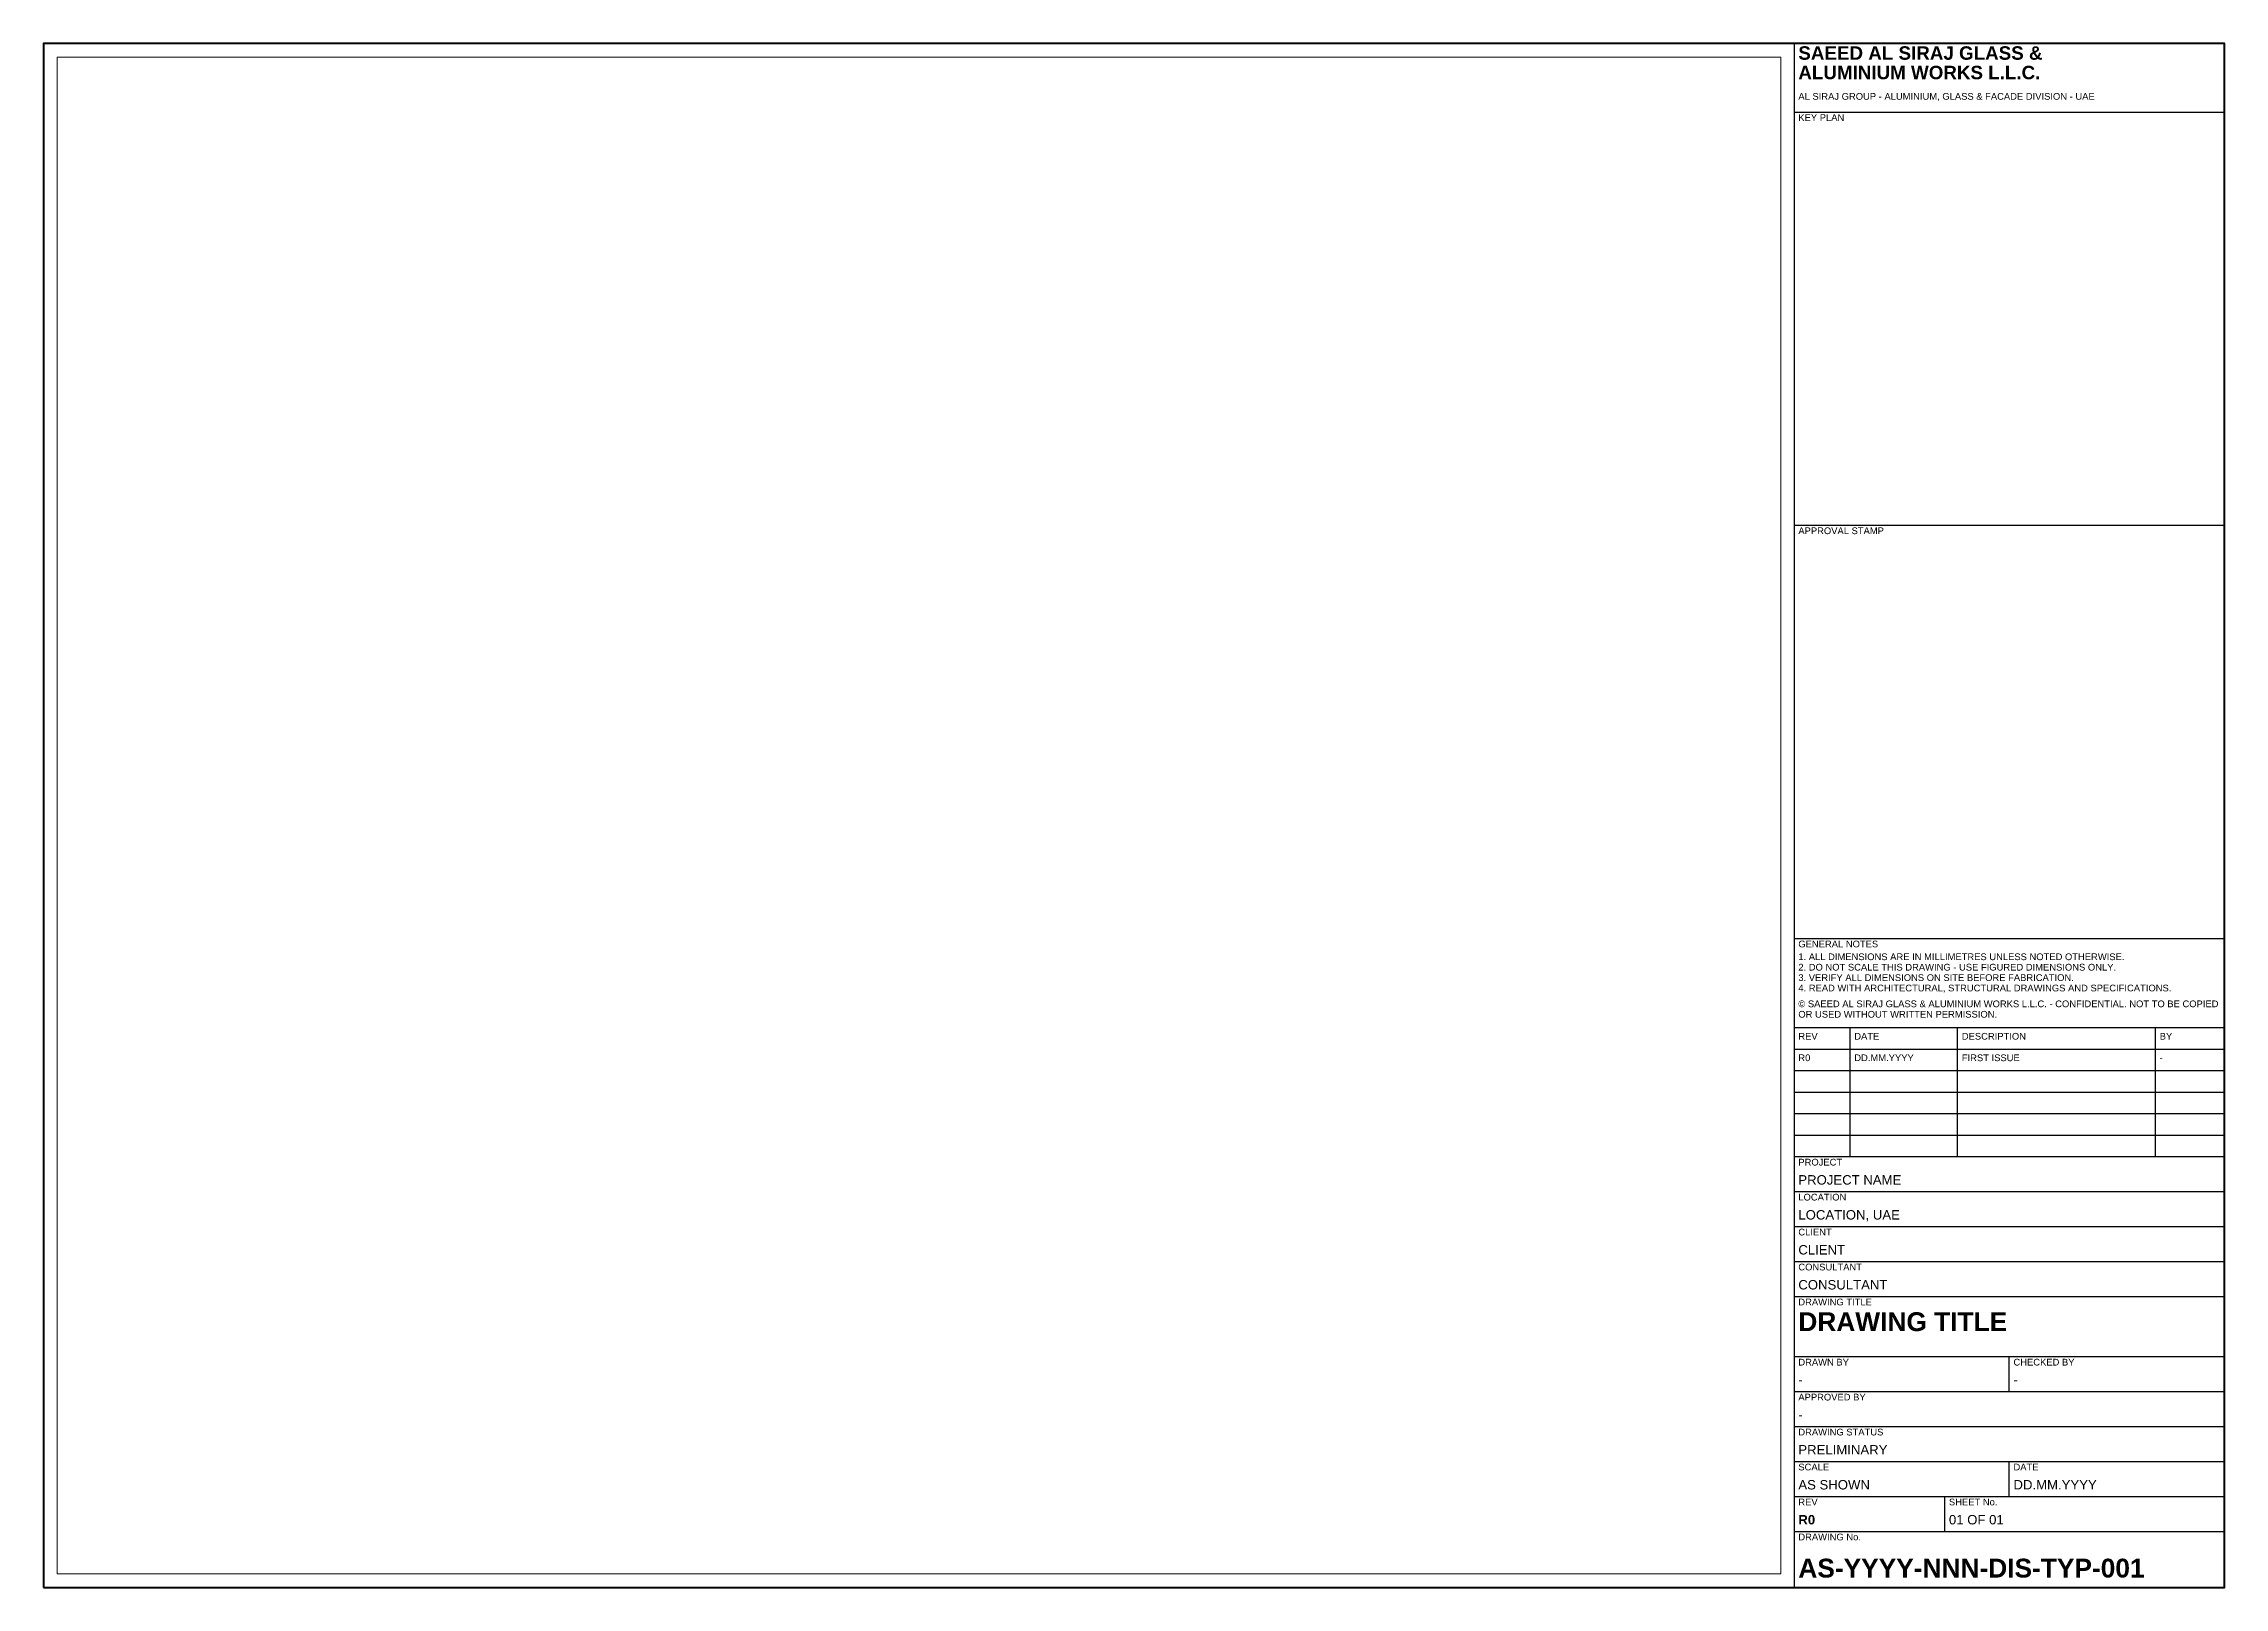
# Paper-space layout 'A1-LANDSCAPE' of a CAD drawing. Header units: millimetres. Extents: x 20 to 831, y 10 to 584.
import ezdxf
from ezdxf.enums import TextEntityAlignment as Align

# ---------------------------------------------------------------- set-up
doc = ezdxf.new("R2010")
doc.units = ezdxf.units.MM
doc.layers.add('ASG-BORDER', color=7, linetype='Continuous', lineweight=50)
doc.layers.add('ASG-TITLEBLOCK', color=7, linetype='Continuous', lineweight=25)
doc.layers.add('ASG-VIEWPORT', color=6, linetype='Continuous', lineweight=0, plot=False)
doc.styles.add('ASG-TEXT-HEADING', font='arialbd.ttf')
doc.styles.add('ASG-TEXT-SHEET', font='arial.ttf')
doc.styles.add('ASG-TEXT-TITLE', font='arialbd.ttf')

# ---------------------------------------------------------------- blocks, each defined once
blk = doc.blocks.new('ASG-TB-A1-L')
for p, q in [((-160, 548.569), (0, 548.569)), ((-160, 394.925), (0, 394.925)), ((-160, 241.28), (0, 241.28)), ((-160, 208.16), (0, 208.16)), ((-139.2, 160.16), (-139.2, 208.16)), ((-99.2, 160.16), (-99.2, 208.16)), ((-25.6, 160.16), (-25.6, 208.16)), ((-160, 200.16), (0, 200.16)), ((-160, 192.16), (0, 192.16)), ((-160, 184.16), (0, 184.16)), ((-160, 176.16), (0, 176.16)), ((-160, 168.16), (0, 168.16)), ((-160, 160.16), (0, 160.16)), ((-160, 147.16), (0, 147.16)), ((-160, 134.16), (0, 134.16)), ((-160, 121.16), (0, 121.16)), ((-160, 108.16), (0, 108.16)), ((-160, 85.8), (0, 85.8)), ((-80, 72.8), (-80, 85.8)), ((-160, 72.8), (0, 72.8)), ((-160, 59.8), (0, 59.8)), ((-160, 46.8), (0, 46.8)), ((-80, 33.8), (-80, 46.8)), ((-160, 33.8), (0, 33.8)), ((-104, 20.8), (-104, 33.8)), ((-160, 20.8), (0, 20.8))]:
    blk.add_line(p, q)
blk.add_lwpolyline([(-160, 0), (0, 0), (0, 574), (-160, 574)], close=True)
for s, height, style, p in [('SAEED AL SIRAJ GLASS &', 5, 'ASG-TEXT-HEADING', (-158.44, 566.504)), ('ALUMINIUM WORKS L.L.C.', 5, 'ASG-TEXT-HEADING', (-158.44, 559.254)), ('AL SIRAJ GROUP - ALUMINIUM, GLASS & FACADE DIVISION - UAE', 2.5, 'ASG-TEXT-SHEET', (-158.44, 552.379)), ('KEY PLAN', 2.5, 'ASG-TEXT-SHEET', (-158.44, 544.509)), ('APPROVAL STAMP', 2.5, 'ASG-TEXT-SHEET', (-158.44, 390.865)), ('GENERAL NOTES', 2.5, 'ASG-TEXT-SHEET', (-158.44, 237.22)), ('1. ALL DIMENSIONS ARE IN MILLIMETRES UNLESS NOTED OTHERWISE.', 2.5, 'ASG-TEXT-SHEET', (-158.44, 232.47)), ('3. VERIFY ALL DIMENSIONS ON SITE BEFORE FABRICATION.', 2.5, 'ASG-TEXT-SHEET', (-158.44, 224.72)), ('2. DO NOT SCALE THIS DRAWING - USE FIGURED DIMENSIONS ONLY.', 2.5, 'ASG-TEXT-SHEET', (-158.44, 228.595)), ('4. READ WITH ARCHITECTURAL, STRUCTURAL DRAWINGS AND SPECIFICATIONS.', 2.5, 'ASG-TEXT-SHEET', (-158.44, 220.845)), ('© SAEED AL SIRAJ GLASS & ALUMINIUM WORKS L.L.C. - CONFIDENTIAL. NOT TO BE COPIED', 2.5, 'ASG-TEXT-SHEET', (-158.44, 214.97)), ('OR USED WITHOUT WRITTEN PERMISSION.', 2.5, 'ASG-TEXT-SHEET', (-158.44, 211.095)), ('REV', 2.5, 'ASG-TEXT-SHEET', (-158.44, 202.91)), ('DATE', 2.5, 'ASG-TEXT-SHEET', (-137.64, 202.91)), ('DESCRIPTION', 2.5, 'ASG-TEXT-SHEET', (-97.64, 202.91)), ('BY', 2.5, 'ASG-TEXT-SHEET', (-24.04, 202.91)), ('PROJECT', 2.5, 'ASG-TEXT-SHEET', (-158.44, 156.1)), ('LOCATION', 2.5, 'ASG-TEXT-SHEET', (-158.44, 143.1)), ('CLIENT', 2.5, 'ASG-TEXT-SHEET', (-158.44, 130.1)), ('CONSULTANT', 2.5, 'ASG-TEXT-SHEET', (-158.44, 117.1)), ('DRAWING TITLE', 2.5, 'ASG-TEXT-SHEET', (-158.44, 104.1)), ('DRAWN BY', 2.5, 'ASG-TEXT-SHEET', (-158.44, 81.74)), ('CHECKED BY', 2.5, 'ASG-TEXT-SHEET', (-78.44, 81.74)), ('APPROVED BY', 2.5, 'ASG-TEXT-SHEET', (-158.44, 68.74)), ('DRAWING STATUS', 2.5, 'ASG-TEXT-SHEET', (-158.44, 55.74)), ('SCALE', 2.5, 'ASG-TEXT-SHEET', (-158.44, 42.74)), ('DATE', 2.5, 'ASG-TEXT-SHEET', (-78.44, 42.74)), ('REV', 2.5, 'ASG-TEXT-SHEET', (-158.44, 29.74)), ('SHEET No.', 2.5, 'ASG-TEXT-SHEET', (-102.44, 29.74)), ('DRAWING No.', 2.5, 'ASG-TEXT-SHEET', (-158.44, 16.74))]:
    blk.add_text(s, height=height, dxfattribs=dict(style=style)).set_placement(p, align=Align.BOTTOM_LEFT)
for tag, height, style, p in [('REV1_NO', 2.5, 'ASG-TEXT-SHEET', (-158.44, 194.91)), ('REV1_DATE', 2.5, 'ASG-TEXT-SHEET', (-137.64, 194.91)), ('REV1_DESC', 2.5, 'ASG-TEXT-SHEET', (-97.64, 194.91)), ('REV1_BY', 2.5, 'ASG-TEXT-SHEET', (-24.04, 194.91)), ('REV2_NO', 2.5, 'ASG-TEXT-SHEET', (-158.44, 186.91)), ('REV2_DATE', 2.5, 'ASG-TEXT-SHEET', (-137.64, 186.91)), ('REV2_DESC', 2.5, 'ASG-TEXT-SHEET', (-97.64, 186.91)), ('REV2_BY', 2.5, 'ASG-TEXT-SHEET', (-24.04, 186.91)), ('REV3_NO', 2.5, 'ASG-TEXT-SHEET', (-158.44, 178.91)), ('REV3_DATE', 2.5, 'ASG-TEXT-SHEET', (-137.64, 178.91)), ('REV3_DESC', 2.5, 'ASG-TEXT-SHEET', (-97.64, 178.91)), ('REV3_BY', 2.5, 'ASG-TEXT-SHEET', (-24.04, 178.91)), ('REV4_NO', 2.5, 'ASG-TEXT-SHEET', (-158.44, 170.91)), ('REV4_DATE', 2.5, 'ASG-TEXT-SHEET', (-137.64, 170.91)), ('REV4_DESC', 2.5, 'ASG-TEXT-SHEET', (-97.64, 170.91)), ('REV4_BY', 2.5, 'ASG-TEXT-SHEET', (-24.04, 170.91)), ('REV5_NO', 2.5, 'ASG-TEXT-SHEET', (-158.44, 162.91)), ('REV5_DATE', 2.5, 'ASG-TEXT-SHEET', (-137.64, 162.91)), ('REV5_DESC', 2.5, 'ASG-TEXT-SHEET', (-97.64, 162.91)), ('REV5_BY', 2.5, 'ASG-TEXT-SHEET', (-24.04, 162.91)), ('PROJECT', 3.5, 'ASG-TEXT-SHEET', (-158.44, 148.72)), ('LOCATION', 3.5, 'ASG-TEXT-SHEET', (-158.44, 135.72)), ('CLIENT', 3.5, 'ASG-TEXT-SHEET', (-158.44, 122.72)), ('CONSULTANT', 3.5, 'ASG-TEXT-SHEET', (-158.44, 109.72)), ('DWG_TITLE', 7, 'ASG-TEXT-HEADING', (-158.44, 93.2)), ('DWG_TITLE_2', 3.5, 'ASG-TEXT-TITLE', (-158.44, 87.36)), ('DRAWN_BY', 3.5, 'ASG-TEXT-SHEET', (-158.44, 74.36)), ('CHECKED_BY', 3.5, 'ASG-TEXT-SHEET', (-78.44, 74.36)), ('APPROVED_BY', 3.5, 'ASG-TEXT-SHEET', (-158.44, 61.36)), ('DWG_STATUS', 3.5, 'ASG-TEXT-SHEET', (-158.44, 48.36)), ('SCALE', 3.5, 'ASG-TEXT-SHEET', (-158.44, 35.36)), ('DATE', 3.5, 'ASG-TEXT-SHEET', (-78.44, 35.36)), ('REV', 3.5, 'ASG-TEXT-HEADING', (-158.44, 22.36)), ('SHEET_NO', 3.5, 'ASG-TEXT-SHEET', (-102.44, 22.36)), ('DWG_NO', 7, 'ASG-TEXT-HEADING', (-158.44, 1.56))]:
    blk.add_attdef(tag, text='', height=height, dxfattribs=dict(style=style)).set_placement(p, align=Align.BOTTOM_LEFT)

psp = doc.layouts.new('A1-LANDSCAPE')

# ---------------------------------------------------------------- linework, layer by layer
at = {"layer": 'ASG-BORDER'}
psp.add_lwpolyline([(20, 10), (831, 10), (831, 584), (20, 584)], close=True, dxfattribs=at)

# ---------------------------------------------------------------- block references
at = {"layer": 'ASG-TITLEBLOCK'}
psp.add_blockref('ASG-TB-A1-L', (831, 10), dxfattribs=at).add_auto_attribs({'PROJECT': 'PROJECT NAME', 'LOCATION': 'LOCATION, UAE', 'CLIENT': 'CLIENT', 'CONSULTANT': 'CONSULTANT', 'DWG_TITLE': 'DRAWING TITLE', 'DWG_NO': 'AS-YYYY-NNN-DIS-TYP-001', 'REV': 'R0', 'SHEET_NO': '01 OF 01', 'SCALE': 'AS SHOWN', 'DATE': 'DD.MM.YYYY', 'DWG_STATUS': 'PRELIMINARY', 'DRAWN_BY': '-', 'CHECKED_BY': '-', 'APPROVED_BY': '-', 'REV1_NO': 'R0', 'REV1_DATE': 'DD.MM.YYYY', 'REV1_DESC': 'FIRST ISSUE', 'REV1_BY': '-'})

# ---------------------------------------------------------------- viewports
at = {"layer": 'ASG-VIEWPORT'}
psp.add_viewport(center=(345.5, 297), size=(641, 564), view_center_point=(16025, 14100), view_height=28200, dxfattribs=at)

doc.saveas('drawing.dxf')
